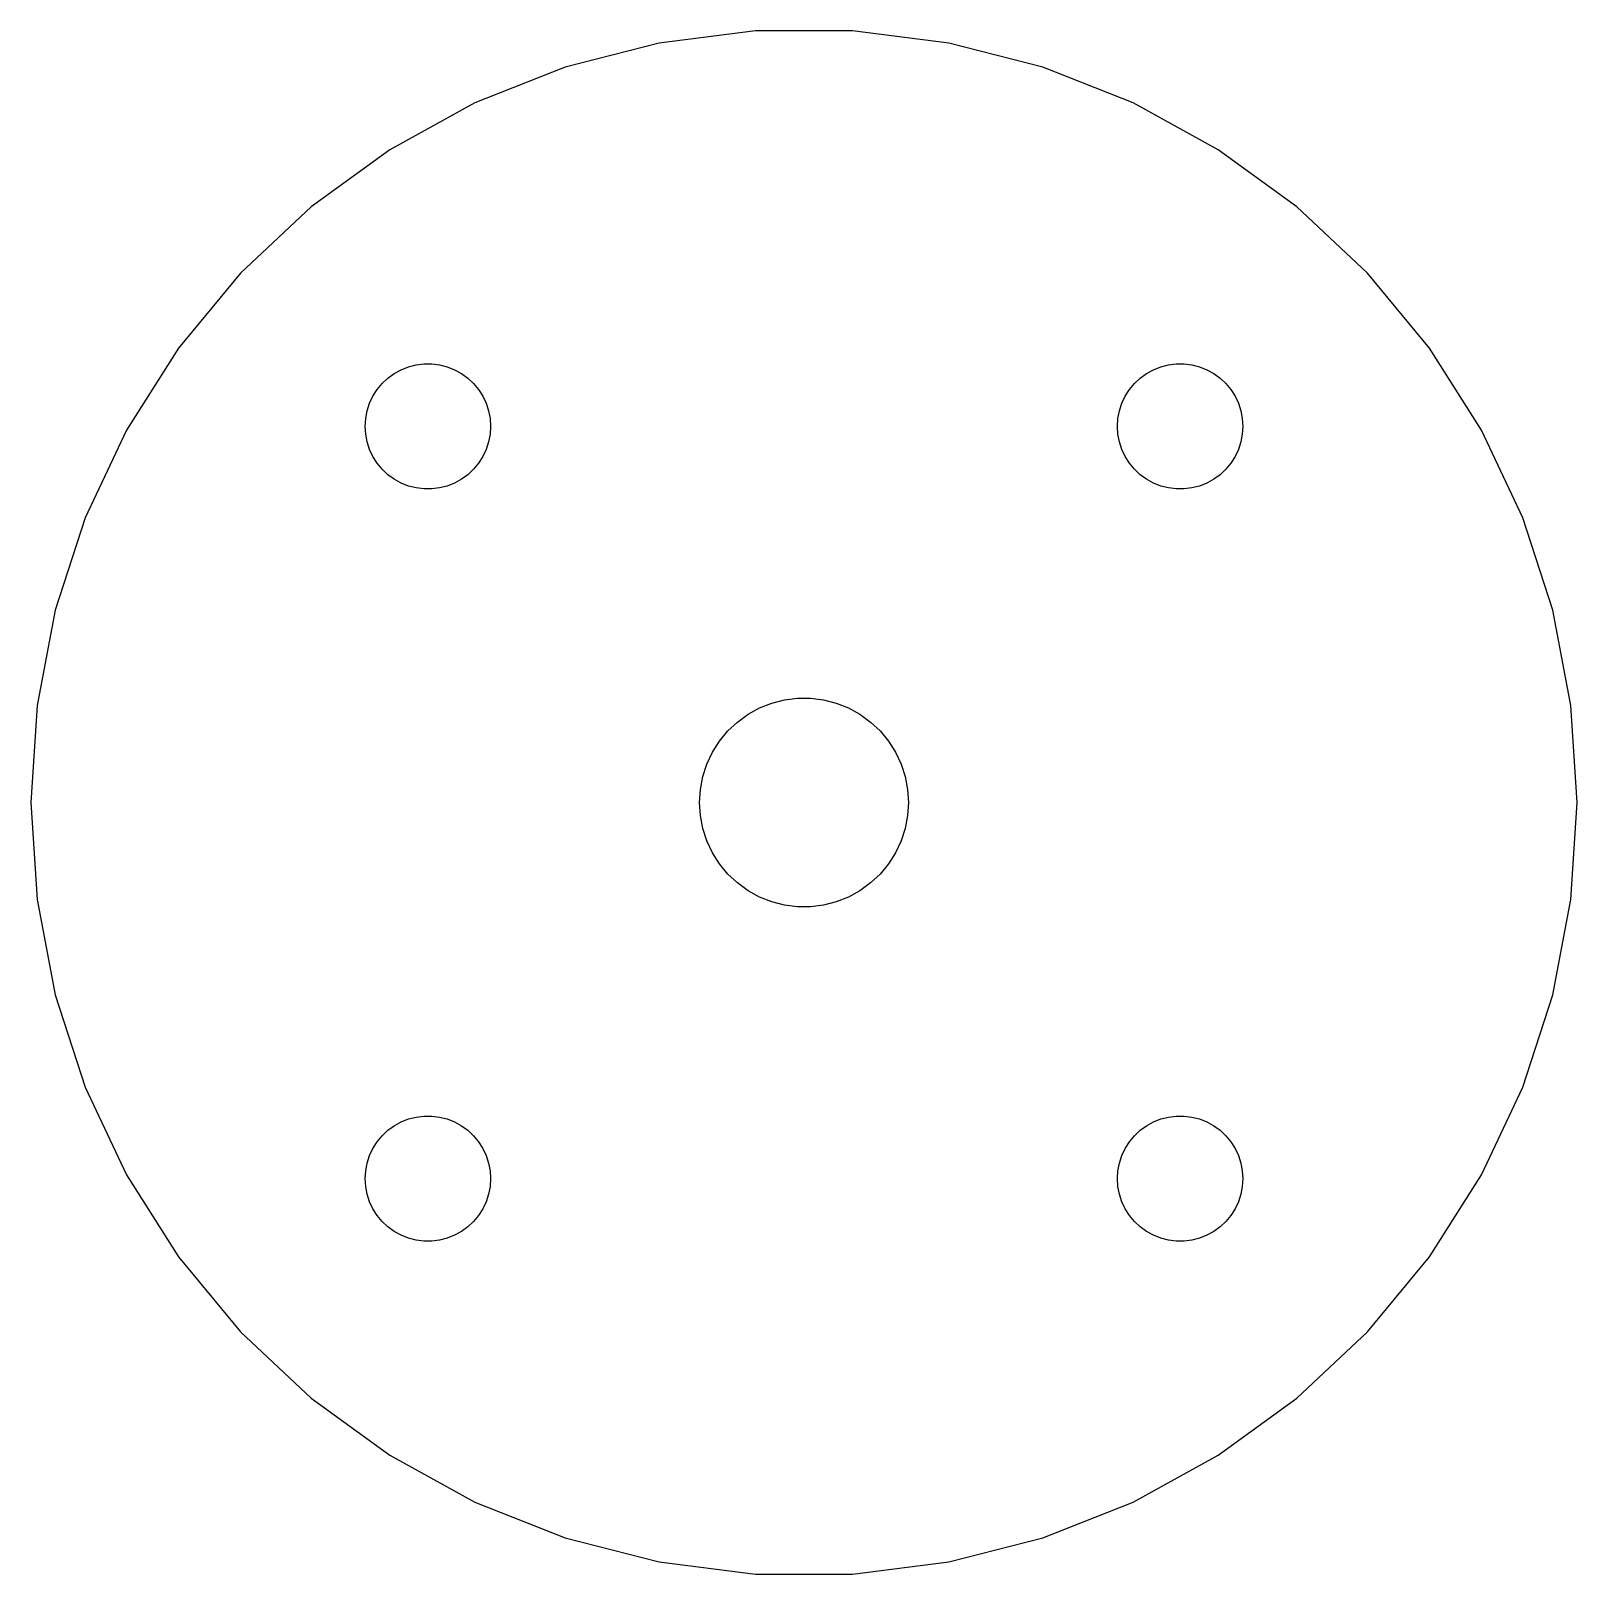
# Model space of a CAD drawing. Header units: metres. Extents: x -18.5 to 18.5, y -18.5 to 18.5.
import ezdxf

# ---------------------------------------------------------------- set-up
doc = ezdxf.new("R2010")
doc.units = ezdxf.units.M

msp = doc.modelspace()

# ---------------------------------------------------------------- linework, layer by layer
for p, q in [((-3.46655, 18.1723), (-5.71681, 17.5945)), ((-1.16162, 18.4635), (-3.46655, 18.1723)), ((1.16162, 18.4635), (-1.16162, 18.4635)), ((3.46655, 18.1723), (1.16162, 18.4635)), ((5.71681, 17.5945), (3.46655, 18.1723)), ((-5.71681, 17.5945), (-7.87691, 16.7393)), ((7.87691, 16.7393), (5.71681, 17.5945)), ((-7.87691, 16.7393), (-9.91278, 15.6201)), ((9.91278, 15.6201), (7.87691, 16.7393)), ((-9.91278, 15.6201), (-11.7923, 14.2545)), ((11.7923, 14.2545), (9.91278, 15.6201)), ((-11.7923, 14.2545), (-13.4859, 12.6641)), ((13.4859, 12.6641), (11.7923, 14.2545)), ((-13.4859, 12.6641), (-14.9668, 10.874)), ((14.9668, 10.874), (13.4859, 12.6641)), ((-14.9668, 10.874), (-16.2117, 8.91243)), ((16.2117, 8.91243), (14.9668, 10.874)), ((-9.63866, 10.3572), (-9.46352, 10.4266)), ((-9.46352, 10.4266), (-9.28107, 10.4734)), ((-9.28107, 10.4734), (-9.09418, 10.497)), ((-9.09418, 10.497), (-8.90581, 10.497)), ((-8.90581, 10.497), (-8.71892, 10.4734)), ((-8.71892, 10.4734), (-8.53647, 10.4266)), ((-8.53647, 10.4266), (-8.36133, 10.3572)), ((8.36133, 10.3572), (8.53647, 10.4266)), ((8.53647, 10.4266), (8.71892, 10.4734)), ((8.71892, 10.4734), (8.90581, 10.497)), ((8.90581, 10.497), (9.09418, 10.497)), ((9.09418, 10.497), (9.28107, 10.4734)), ((9.28107, 10.4734), (9.46352, 10.4266)), ((9.46352, 10.4266), (9.63866, 10.3572)), ((-10.2135, 9.88167), (-10.0934, 10.0268)), ((-10.0934, 10.0268), (-9.95613, 10.1558)), ((-9.95613, 10.1558), (-9.80373, 10.2665)), ((-9.80373, 10.2665), (-9.63866, 10.3572)), ((-8.36133, 10.3572), (-8.19626, 10.2665)), ((-8.19626, 10.2665), (-8.04385, 10.1558)), ((-8.04385, 10.1558), (-7.90654, 10.0268)), ((-7.90654, 10.0268), (-7.78647, 9.88167)), ((7.78647, 9.88167), (7.90654, 10.0268)), ((7.90654, 10.0268), (8.04385, 10.1558)), ((8.04385, 10.1558), (8.19626, 10.2665)), ((8.19626, 10.2665), (8.36133, 10.3572)), ((9.63866, 10.3572), (9.80373, 10.2665)), ((9.80373, 10.2665), (9.95613, 10.1558)), ((9.95613, 10.1558), (10.0934, 10.0268)), ((10.0934, 10.0268), (10.2135, 9.88167)), ((-10.3947, 9.55219), (-10.3145, 9.72263)), ((-10.3145, 9.72263), (-10.2135, 9.88167)), ((-7.78647, 9.88167), (-7.68553, 9.72263)), ((-7.68553, 9.72263), (-7.60533, 9.55219)), ((7.60533, 9.55219), (7.68553, 9.72263)), ((7.68553, 9.72263), (7.78647, 9.88167)), ((10.2135, 9.88167), (10.3145, 9.72263)), ((10.3145, 9.72263), (10.3947, 9.55219)), ((-10.4882, 9.18799), (-10.4529, 9.37303)), ((-10.4529, 9.37303), (-10.3947, 9.55219)), ((-7.60533, 9.55219), (-7.54712, 9.37303)), ((-7.54712, 9.37303), (-7.51183, 9.18799)), ((7.51183, 9.18799), (7.54712, 9.37303)), ((7.54712, 9.37303), (7.60533, 9.55219)), ((10.3947, 9.55219), (10.4529, 9.37303)), ((10.4529, 9.37303), (10.4882, 9.18799)), ((-16.2117, 8.91243), (-17.2009, 6.8103)), ((-10.5, 9), (-10.4882, 9.18799)), ((-10.4882, 8.812), (-10.5, 9)), ((-7.51183, 9.18799), (-7.5, 9)), ((-7.5, 9), (-7.51183, 8.812)), ((7.5, 9), (7.51183, 9.18799)), ((7.51183, 8.812), (7.5, 9)), ((10.4882, 9.18799), (10.5, 9)), ((10.5, 9), (10.4882, 8.812)), ((17.2009, 6.8103), (16.2117, 8.91243)), ((-10.4529, 8.62695), (-10.4882, 8.812)), ((-10.3947, 8.4478), (-10.4529, 8.62695)), ((-7.54712, 8.62695), (-7.60533, 8.4478)), ((-7.51183, 8.812), (-7.54712, 8.62695)), ((7.54712, 8.62695), (7.51183, 8.812)), ((7.60533, 8.4478), (7.54712, 8.62695)), ((10.4529, 8.62695), (10.3947, 8.4478)), ((10.4882, 8.812), (10.4529, 8.62695)), ((-10.3145, 8.27736), (-10.3947, 8.4478)), ((-10.2135, 8.11832), (-10.3145, 8.27736)), ((-7.68553, 8.27736), (-7.78647, 8.11832)), ((-7.60533, 8.4478), (-7.68553, 8.27736)), ((7.68553, 8.27736), (7.60533, 8.4478)), ((7.78647, 8.11832), (7.68553, 8.27736)), ((10.3145, 8.27736), (10.2135, 8.11832)), ((10.3947, 8.4478), (10.3145, 8.27736)), ((-10.0934, 7.97318), (-10.2135, 8.11832)), ((-9.95613, 7.84422), (-10.0934, 7.97318)), ((-9.80373, 7.73351), (-9.95613, 7.84422)), ((-8.04385, 7.84422), (-8.19626, 7.73351)), ((-7.90654, 7.97318), (-8.04385, 7.84422)), ((-7.78647, 8.11832), (-7.90654, 7.97318)), ((7.90654, 7.97318), (7.78647, 8.11832)), ((8.04385, 7.84422), (7.90654, 7.97318)), ((8.19626, 7.73351), (8.04385, 7.84422)), ((9.95613, 7.84422), (9.80373, 7.73351)), ((10.0934, 7.97318), (9.95613, 7.84422)), ((10.2135, 8.11832), (10.0934, 7.97318)), ((-9.63866, 7.64275), (-9.80373, 7.73351)), ((-9.46352, 7.57341), (-9.63866, 7.64275)), ((-9.28107, 7.52657), (-9.46352, 7.57341)), ((-9.09418, 7.50294), (-9.28107, 7.52657)), ((-8.90581, 7.50294), (-9.09418, 7.50294)), ((-8.71892, 7.52657), (-8.90581, 7.50294)), ((-8.53647, 7.57341), (-8.71892, 7.52657)), ((-8.36133, 7.64275), (-8.53647, 7.57341)), ((-8.19626, 7.73351), (-8.36133, 7.64275)), ((8.36133, 7.64275), (8.19626, 7.73351)), ((8.53647, 7.57341), (8.36133, 7.64275)), ((8.71892, 7.52657), (8.53647, 7.57341)), ((8.90581, 7.50294), (8.71892, 7.52657)), ((9.09418, 7.50294), (8.90581, 7.50294)), ((9.28107, 7.52657), (9.09418, 7.50294)), ((9.46352, 7.57341), (9.28107, 7.52657)), ((9.63866, 7.64275), (9.46352, 7.57341)), ((9.80373, 7.73351), (9.63866, 7.64275)), ((-17.2009, 6.8103), (-17.9188, 4.60075)), ((17.9188, 4.60075), (17.2009, 6.8103)), ((-17.9188, 4.60075), (-18.3541, 2.31866)), ((18.3541, 2.31866), (17.9188, 4.60075)), ((-18.3541, 2.31866), (-18.5, 0)), ((-1.33955, 2.11081), (-1.06444, 2.26205)), ((-1.06444, 2.26205), (-0.772537, 2.37764)), ((-0.772537, 2.37764), (-0.468445, 2.4557)), ((-0.468445, 2.4557), (-0.156967, 2.49506)), ((-0.156967, 2.49506), (0.156967, 2.49506)), ((0.156967, 2.49506), (0.468445, 2.4557)), ((0.468445, 2.4557), (0.772537, 2.37764)), ((0.772537, 2.37764), (1.06444, 2.26205)), ((1.06444, 2.26205), (1.33955, 2.11081)), ((18.5, 0), (18.3541, 2.31866)), ((-1.82242, 1.71136), (-1.59355, 1.92627)), ((-1.59355, 1.92627), (-1.33955, 2.11081)), ((1.33955, 2.11081), (1.59355, 1.92627)), ((1.59355, 1.92627), (1.82242, 1.71136)), ((-2.02254, 1.46945), (-1.82242, 1.71136)), ((1.82242, 1.71136), (2.02254, 1.46945)), ((-2.32443, 0.920303), (-2.19077, 1.20438)), ((-2.19077, 1.20438), (-2.02254, 1.46945)), ((2.02254, 1.46945), (2.19077, 1.20438)), ((2.19077, 1.20438), (2.32443, 0.920303)), ((-2.42145, 0.621719), (-2.32443, 0.920303)), ((2.32443, 0.920303), (2.42145, 0.621719)), ((-2.48029, 0.313324), (-2.42145, 0.621719)), ((2.42145, 0.621719), (2.48029, 0.313324)), ((-18.5, 0), (-18.3541, -2.31866)), ((-2.5, 0), (-2.48029, 0.313324)), ((-2.48029, -0.313324), (-2.5, 0)), ((2.48029, 0.313324), (2.5, 0)), ((2.5, 0), (2.48029, -0.313324)), ((18.3541, -2.31866), (18.5, 0)), ((-2.42145, -0.621719), (-2.48029, -0.313324)), ((2.48029, -0.313324), (2.42145, -0.621719)), ((-2.32443, -0.920303), (-2.42145, -0.621719)), ((2.42145, -0.621719), (2.32443, -0.920303)), ((-2.19077, -1.20438), (-2.32443, -0.920303)), ((2.32443, -0.920303), (2.19077, -1.20438)), ((-2.02254, -1.46945), (-2.19077, -1.20438)), ((-1.82242, -1.71136), (-2.02254, -1.46945)), ((2.02254, -1.46945), (1.82242, -1.71136)), ((2.19077, -1.20438), (2.02254, -1.46945)), ((-1.59355, -1.92627), (-1.82242, -1.71136)), ((1.82242, -1.71136), (1.59355, -1.92627)), ((-1.33955, -2.11081), (-1.59355, -1.92627)), ((-1.06444, -2.26205), (-1.33955, -2.11081)), ((1.33955, -2.11081), (1.06444, -2.26205)), ((1.59355, -1.92627), (1.33955, -2.11081)), ((-18.3541, -2.31866), (-17.9188, -4.60075)), ((-0.772537, -2.37764), (-1.06444, -2.26205)), ((-0.468445, -2.4557), (-0.772537, -2.37764)), ((-0.156967, -2.49506), (-0.468445, -2.4557)), ((0.156967, -2.49506), (-0.156967, -2.49506)), ((0.468445, -2.4557), (0.156967, -2.49506)), ((0.772537, -2.37764), (0.468445, -2.4557)), ((1.06444, -2.26205), (0.772537, -2.37764)), ((17.9188, -4.60075), (18.3541, -2.31866)), ((-17.9188, -4.60075), (-17.2009, -6.8103)), ((17.2009, -6.8103), (17.9188, -4.60075)), ((-17.2009, -6.8103), (-16.2117, -8.91243)), ((16.2117, -8.91243), (17.2009, -6.8103)), ((-9.95613, -7.84422), (-9.80373, -7.73351)), ((-9.80373, -7.73351), (-9.63866, -7.64275)), ((-9.63866, -7.64275), (-9.46352, -7.57341)), ((-9.46352, -7.57341), (-9.28107, -7.52657)), ((-9.28107, -7.52657), (-9.09418, -7.50294)), ((-9.09418, -7.50294), (-8.90581, -7.50294)), ((-8.90581, -7.50294), (-8.71892, -7.52657)), ((-8.71892, -7.52657), (-8.53647, -7.57341)), ((-8.53647, -7.57341), (-8.36133, -7.64275)), ((-8.36133, -7.64275), (-8.19626, -7.73351)), ((-8.19626, -7.73351), (-8.04385, -7.84422)), ((8.04385, -7.84422), (8.19626, -7.73351)), ((8.19626, -7.73351), (8.36133, -7.64275)), ((8.36133, -7.64275), (8.53647, -7.57341)), ((8.53647, -7.57341), (8.71892, -7.52657)), ((8.71892, -7.52657), (8.90581, -7.50294)), ((8.90581, -7.50294), (9.09418, -7.50294)), ((9.09418, -7.50294), (9.28107, -7.52657)), ((9.28107, -7.52657), (9.46352, -7.57341)), ((9.46352, -7.57341), (9.63866, -7.64275)), ((9.63866, -7.64275), (9.80373, -7.73351)), ((9.80373, -7.73351), (9.95613, -7.84422)), ((-10.3145, -8.27736), (-10.2135, -8.11832)), ((-10.2135, -8.11832), (-10.0934, -7.97318)), ((-10.0934, -7.97318), (-9.95613, -7.84422)), ((-8.04385, -7.84422), (-7.90654, -7.97318)), ((-7.90654, -7.97318), (-7.78647, -8.11832)), ((-7.78647, -8.11832), (-7.68553, -8.27736)), ((7.68553, -8.27736), (7.78647, -8.11832)), ((7.78647, -8.11832), (7.90654, -7.97318)), ((7.90654, -7.97318), (8.04385, -7.84422)), ((9.95613, -7.84422), (10.0934, -7.97318)), ((10.0934, -7.97318), (10.2135, -8.11832)), ((10.2135, -8.11832), (10.3145, -8.27736)), ((-10.4529, -8.62695), (-10.3947, -8.4478)), ((-10.3947, -8.4478), (-10.3145, -8.27736)), ((-7.68553, -8.27736), (-7.60533, -8.4478)), ((-7.60533, -8.4478), (-7.54712, -8.62695)), ((7.54712, -8.62695), (7.60533, -8.4478)), ((7.60533, -8.4478), (7.68553, -8.27736)), ((10.3145, -8.27736), (10.3947, -8.4478)), ((10.3947, -8.4478), (10.4529, -8.62695)), ((-10.5, -9), (-10.4882, -8.812)), ((-10.4882, -8.812), (-10.4529, -8.62695)), ((-7.54712, -8.62695), (-7.51183, -8.812)), ((-7.51183, -8.812), (-7.5, -9)), ((7.5, -9), (7.51183, -8.812)), ((7.51183, -8.812), (7.54712, -8.62695)), ((10.4529, -8.62695), (10.4882, -8.812)), ((10.4882, -8.812), (10.5, -9)), ((-16.2117, -8.91243), (-14.9668, -10.874)), ((-10.4882, -9.18799), (-10.5, -9)), ((-10.4529, -9.37303), (-10.4882, -9.18799)), ((-7.51183, -9.18799), (-7.54712, -9.37303)), ((-7.5, -9), (-7.51183, -9.18799)), ((7.51183, -9.18799), (7.5, -9)), ((7.54712, -9.37303), (7.51183, -9.18799)), ((10.4882, -9.18799), (10.4529, -9.37303)), ((10.5, -9), (10.4882, -9.18799)), ((14.9668, -10.874), (16.2117, -8.91243)), ((-10.3947, -9.55219), (-10.4529, -9.37303)), ((-10.3145, -9.72263), (-10.3947, -9.55219)), ((-7.60533, -9.55219), (-7.68553, -9.72263)), ((-7.54712, -9.37303), (-7.60533, -9.55219)), ((7.60533, -9.55219), (7.54712, -9.37303)), ((7.68553, -9.72263), (7.60533, -9.55219)), ((10.3947, -9.55219), (10.3145, -9.72263)), ((10.4529, -9.37303), (10.3947, -9.55219)), ((-10.2135, -9.88167), (-10.3145, -9.72263)), ((-10.0934, -10.0268), (-10.2135, -9.88167)), ((-7.78647, -9.88167), (-7.90654, -10.0268)), ((-7.68553, -9.72263), (-7.78647, -9.88167)), ((7.78647, -9.88167), (7.68553, -9.72263)), ((7.90654, -10.0268), (7.78647, -9.88167)), ((10.2135, -9.88167), (10.0934, -10.0268)), ((10.3145, -9.72263), (10.2135, -9.88167)), ((-9.95613, -10.1558), (-10.0934, -10.0268)), ((-9.80373, -10.2665), (-9.95613, -10.1558)), ((-9.63866, -10.3572), (-9.80373, -10.2665)), ((-9.46352, -10.4266), (-9.63866, -10.3572)), ((-8.36133, -10.3572), (-8.53647, -10.4266)), ((-8.19626, -10.2665), (-8.36133, -10.3572)), ((-8.04385, -10.1558), (-8.19626, -10.2665)), ((-7.90654, -10.0268), (-8.04385, -10.1558)), ((8.04385, -10.1558), (7.90654, -10.0268)), ((8.19626, -10.2665), (8.04385, -10.1558)), ((8.36133, -10.3572), (8.19626, -10.2665)), ((8.53647, -10.4266), (8.36133, -10.3572)), ((9.63866, -10.3572), (9.46352, -10.4266)), ((9.80373, -10.2665), (9.63866, -10.3572)), ((9.95613, -10.1558), (9.80373, -10.2665)), ((10.0934, -10.0268), (9.95613, -10.1558)), ((-9.28107, -10.4734), (-9.46352, -10.4266)), ((-9.09418, -10.497), (-9.28107, -10.4734)), ((-8.90581, -10.497), (-9.09418, -10.497)), ((-8.71892, -10.4734), (-8.90581, -10.497)), ((-8.53647, -10.4266), (-8.71892, -10.4734)), ((8.71892, -10.4734), (8.53647, -10.4266)), ((8.90581, -10.497), (8.71892, -10.4734)), ((9.09418, -10.497), (8.90581, -10.497)), ((9.28107, -10.4734), (9.09418, -10.497)), ((9.46352, -10.4266), (9.28107, -10.4734)), ((-14.9668, -10.874), (-13.4859, -12.6641)), ((13.4859, -12.6641), (14.9668, -10.874)), ((-13.4859, -12.6641), (-11.7923, -14.2545)), ((11.7923, -14.2545), (13.4859, -12.6641)), ((-11.7923, -14.2545), (-9.91278, -15.6201)), ((9.91278, -15.6201), (11.7923, -14.2545)), ((-9.91278, -15.6201), (-7.87691, -16.7393)), ((7.87691, -16.7393), (9.91278, -15.6201)), ((-7.87691, -16.7393), (-5.71681, -17.5945)), ((5.71681, -17.5945), (7.87691, -16.7393)), ((-5.71681, -17.5945), (-3.46655, -18.1723)), ((3.46655, -18.1723), (5.71681, -17.5945)), ((-3.46655, -18.1723), (-1.16162, -18.4635)), ((-1.16162, -18.4635), (1.16162, -18.4635)), ((1.16162, -18.4635), (3.46655, -18.1723))]:
    msp.add_line(p, q)

doc.saveas('drawing.dxf')
